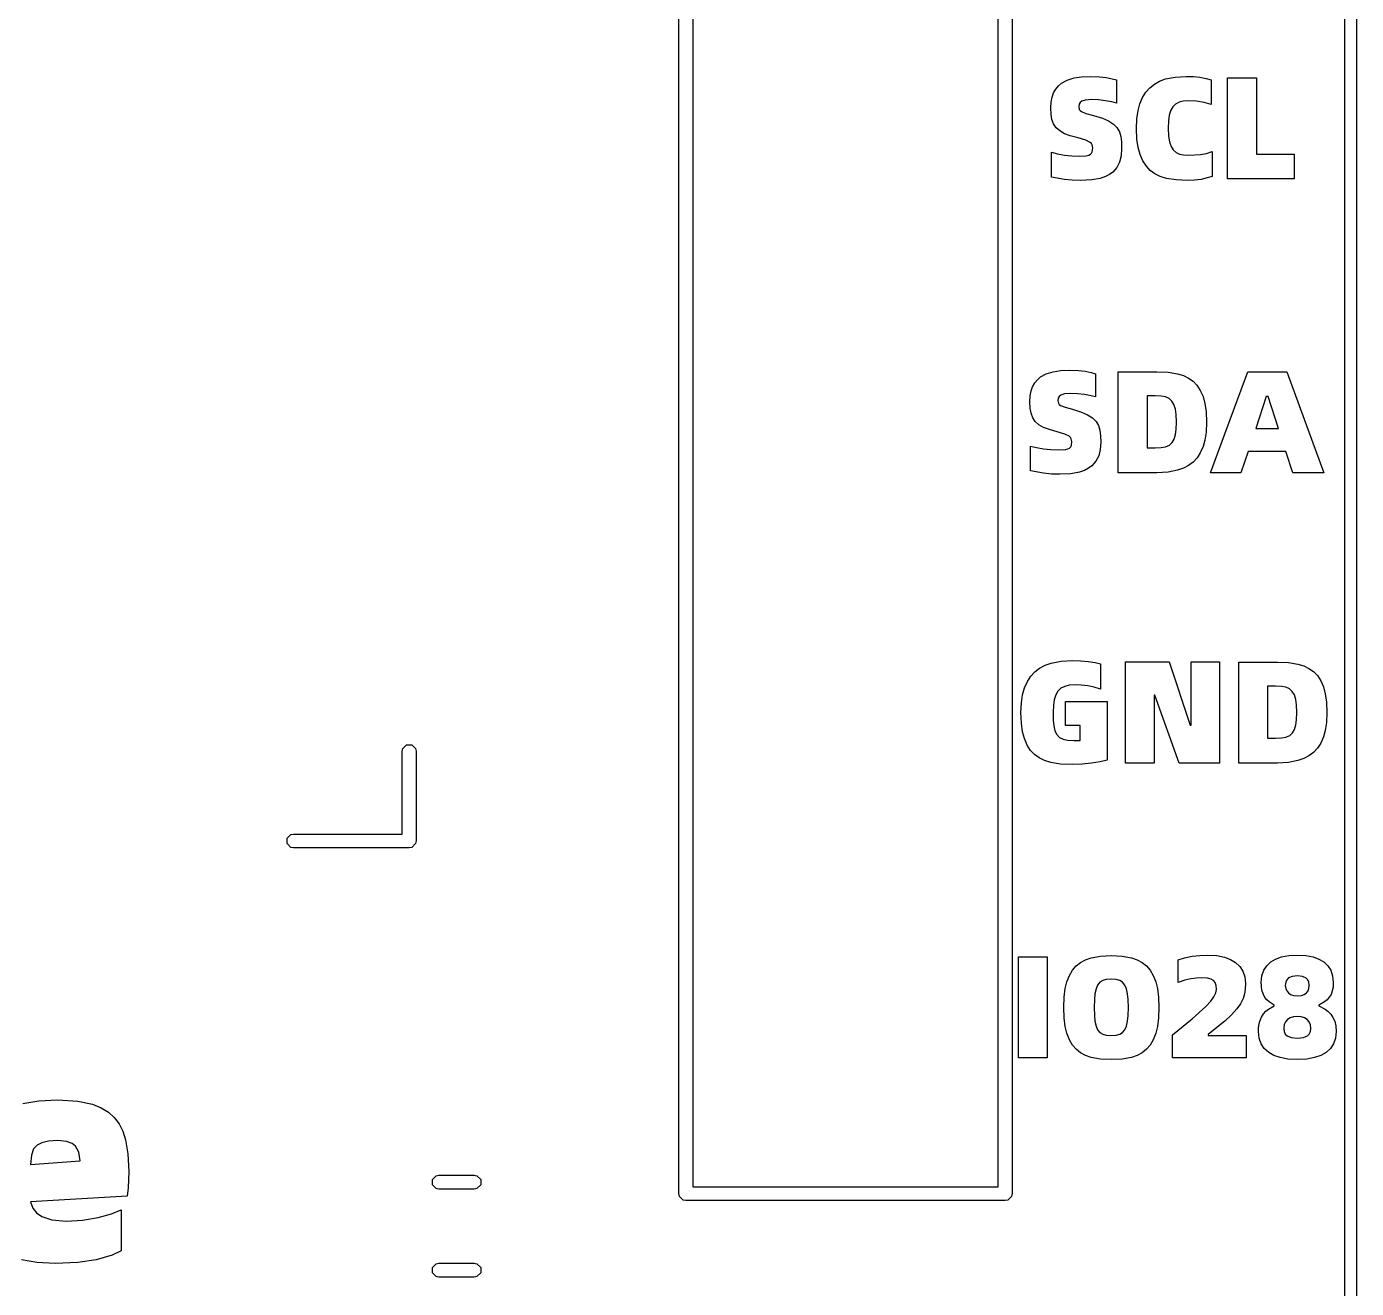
# Model space of a CAD drawing. Header units: inches. Extents: x 5.01 to 6.93, y -5.96 to -2.38.
# Drawn here: x 6.3181 to 6.7708, y -3.6315 to -3.202 of the extents above; entities that cross this region are included whole.
import ezdxf

# ---------------------------------------------------------------- set-up
doc = ezdxf.new("R2010")
doc.units = ezdxf.units.IN
doc.header["$MEASUREMENT"] = 0
doc.layers.add('F.Silkscreen', color=41, linetype='CONTINUOUS', true_color=0xf2eda1)

msp = doc.modelspace()

# ---------------------------------------------------------------- linework, layer by layer
at = {"layer": 'F.Silkscreen', "linetype": 'CONTINUOUS'}
for p, q in [((6.76682, -5.43027), (6.76682, -2.47751)), ((6.77075, -2.47751), (6.77075, -5.43027)), ((6.54016, -3.59921), (6.54016, -2.89488)), ((6.65354, -2.89488), (6.65354, -3.59921)), ((6.54488, -2.89724), (6.54488, -3.59685)), ((6.64882, -3.59685), (6.64882, -2.89724)), ((6.66841, -3.22327), (6.66931, -3.22217)), ((6.66931, -3.22217), (6.67038, -3.22124)), ((6.67038, -3.22124), (6.67228, -3.22017)), ((6.67228, -3.22017), (6.67464, -3.21945)), ((6.67464, -3.21945), (6.67721, -3.21906)), ((6.67721, -3.21906), (6.6802, -3.21892)), ((6.6802, -3.21892), (6.68329, -3.21903)), ((6.68329, -3.21903), (6.68555, -3.21929)), ((6.68555, -3.21929), (6.68759, -3.21972)), ((6.68759, -3.21972), (6.68911, -3.22016)), ((6.68911, -3.22016), (6.68911, -3.22801)), ((6.70045, -3.2228), (6.70201, -3.22155)), ((6.70201, -3.22155), (6.70378, -3.22056)), ((6.70378, -3.22056), (6.70578, -3.21982)), ((6.70578, -3.21982), (6.70902, -3.21916)), ((6.70902, -3.21916), (6.71278, -3.21892)), ((6.71278, -3.21892), (6.71527, -3.21901)), ((6.71527, -3.21901), (6.7175, -3.21925)), ((6.7175, -3.21925), (6.7196, -3.21965)), ((6.7196, -3.21965), (6.72127, -3.22016)), ((6.72127, -3.22016), (6.72127, -3.22852)), ((6.72688, -3.25382), (6.72688, -3.21941)), ((6.72688, -3.21941), (6.73671, -3.21941)), ((6.73671, -3.21941), (6.73671, -3.24537)), ((6.66686, -3.22766), (6.66719, -3.22598)), ((6.66719, -3.22598), (6.66769, -3.22457)), ((6.66769, -3.22457), (6.66841, -3.22327)), ((6.67848, -3.22699), (6.67728, -3.22739)), ((6.68067, -3.22682), (6.67848, -3.22699)), ((6.68294, -3.22694), (6.68067, -3.22682)), ((6.68536, -3.22724), (6.68294, -3.22694)), ((6.68756, -3.22762), (6.68536, -3.22724)), ((6.69705, -3.22828), (6.69799, -3.2261)), ((6.69799, -3.2261), (6.69912, -3.22429)), ((6.69912, -3.22429), (6.70045, -3.2228)), ((6.71357, -3.22723), (6.71176, -3.22736)), ((6.71636, -3.22738), (6.71357, -3.22723)), ((6.66675, -3.22966), (6.66686, -3.22766)), ((6.66685, -3.23191), (6.66675, -3.22966)), ((6.67639, -3.22843), (6.67627, -3.22921)), ((6.67627, -3.22921), (6.67644, -3.2302)), ((6.67672, -3.22784), (6.67639, -3.22843)), ((6.67644, -3.2302), (6.67669, -3.23056)), ((6.67669, -3.23056), (6.67716, -3.23092)), ((6.67728, -3.22739), (6.67672, -3.22784)), ((6.67716, -3.23092), (6.67869, -3.23154)), ((6.67869, -3.23154), (6.68126, -3.23224)), ((6.68911, -3.22801), (6.68756, -3.22762)), ((6.69601, -3.23334), (6.69642, -3.23058)), ((6.69642, -3.23058), (6.69705, -3.22828)), ((6.70755, -3.23048), (6.70703, -3.23217)), ((6.70825, -3.22927), (6.70755, -3.23048)), ((6.70921, -3.22833), (6.70825, -3.22927)), ((6.71039, -3.2277), (6.70921, -3.22833)), ((6.71176, -3.22736), (6.71039, -3.2277)), ((6.71892, -3.22782), (6.71636, -3.22738)), ((6.72127, -3.22852), (6.71892, -3.22782)), ((6.66714, -3.23361), (6.66685, -3.23191)), ((6.6677, -3.23513), (6.66714, -3.23361)), ((6.66858, -3.23642), (6.6677, -3.23513)), ((6.68126, -3.23224), (6.68429, -3.23318)), ((6.68429, -3.23318), (6.68637, -3.23408)), ((6.68637, -3.23408), (6.6881, -3.23519)), ((6.6881, -3.23519), (6.68926, -3.23637)), ((6.69586, -3.23665), (6.69601, -3.23334)), ((6.70676, -3.23408), (6.70666, -3.23661)), ((6.70703, -3.23217), (6.70676, -3.23408)), ((6.66977, -3.23749), (6.66858, -3.23642)), ((6.67143, -3.23844), (6.66977, -3.23749)), ((6.67337, -3.23917), (6.67143, -3.23844)), ((6.67606, -3.2399), (6.67337, -3.23917)), ((6.67866, -3.24067), (6.67606, -3.2399)), ((6.68014, -3.24142), (6.67866, -3.24067)), ((6.68926, -3.23637), (6.69007, -3.23776)), ((6.69007, -3.23776), (6.69054, -3.2394)), ((6.69054, -3.2394), (6.69076, -3.24122)), ((6.69602, -3.24026), (6.69586, -3.23665)), ((6.69645, -3.24318), (6.69602, -3.24026)), ((6.70666, -3.23661), (6.70678, -3.23926)), ((6.70678, -3.23926), (6.70708, -3.24118)), ((6.66699, -3.25323), (6.66699, -3.24477)), ((6.66699, -3.24477), (6.66898, -3.24527)), ((6.66898, -3.24527), (6.67138, -3.24569)), ((6.68059, -3.24182), (6.68014, -3.24142)), ((6.68022, -3.24544), (6.68063, -3.24506)), ((6.68083, -3.24224), (6.68059, -3.24182)), ((6.68063, -3.24506), (6.68086, -3.24457)), ((6.68101, -3.24323), (6.68083, -3.24224)), ((6.68086, -3.24457), (6.68101, -3.24323)), ((6.69084, -3.24348), (6.69066, -3.24598)), ((6.69076, -3.24122), (6.69084, -3.24348)), ((6.6971, -3.24551), (6.69645, -3.24318)), ((6.70708, -3.24118), (6.70765, -3.24283)), ((6.70765, -3.24283), (6.70838, -3.24398)), ((6.70838, -3.24398), (6.70935, -3.24484)), ((6.70935, -3.24484), (6.71056, -3.24539)), ((6.71056, -3.24539), (6.71195, -3.24568)), ((6.71768, -3.24552), (6.71968, -3.24514)), ((6.71968, -3.24514), (6.72168, -3.24455)), ((6.72168, -3.24455), (6.72168, -3.25298)), ((6.73671, -3.24537), (6.74952, -3.24537)), ((6.74952, -3.24537), (6.74952, -3.25382)), ((6.67138, -3.24569), (6.67393, -3.24597)), ((6.67393, -3.24597), (6.67636, -3.24606)), ((6.67636, -3.24606), (6.67881, -3.24592)), ((6.67881, -3.24592), (6.67966, -3.24571)), ((6.67966, -3.24571), (6.68022, -3.24544)), ((6.69015, -3.24808), (6.68923, -3.24994)), ((6.69066, -3.24598), (6.69015, -3.24808)), ((6.69808, -3.24772), (6.6971, -3.24551)), ((6.69925, -3.2495), (6.69808, -3.24772)), ((6.7006, -3.25092), (6.69925, -3.2495)), ((6.71195, -3.24568), (6.71373, -3.24579)), ((6.71373, -3.24579), (6.71768, -3.24552)), ((6.67142, -3.25403), (6.66699, -3.25323)), ((6.67406, -3.25428), (6.67142, -3.25403)), ((6.67689, -3.25437), (6.67406, -3.25428)), ((6.68073, -3.25417), (6.67689, -3.25437)), ((6.68357, -3.25363), (6.68073, -3.25417)), ((6.68531, -3.25303), (6.68357, -3.25363)), ((6.68672, -3.25231), (6.68531, -3.25303)), ((6.68785, -3.25149), (6.68672, -3.25231)), ((6.68923, -3.24994), (6.68785, -3.25149)), ((6.70219, -3.25208), (6.7006, -3.25092)), ((6.704, -3.25298), (6.70219, -3.25208)), ((6.70606, -3.25363), (6.704, -3.25298)), ((6.70937, -3.25418), (6.70606, -3.25363)), ((6.71324, -3.25437), (6.70937, -3.25418)), ((6.7156, -3.25427), (6.71324, -3.25437)), ((6.71786, -3.25397), (6.7156, -3.25427)), ((6.72001, -3.2535), (6.71786, -3.25397)), ((6.72168, -3.25298), (6.72001, -3.2535)), ((6.74952, -3.25382), (6.72688, -3.25382)), ((6.66129, -3.32327), (6.66219, -3.32217)), ((6.66219, -3.32217), (6.66326, -3.32124)), ((6.66326, -3.32124), (6.66516, -3.32017)), ((6.66516, -3.32017), (6.66751, -3.31945)), ((6.66751, -3.31945), (6.67009, -3.31906)), ((6.67009, -3.31906), (6.67308, -3.31892)), ((6.67308, -3.31892), (6.67616, -3.31903)), ((6.67616, -3.31903), (6.67843, -3.31929)), ((6.67843, -3.31929), (6.68046, -3.31972)), ((6.68046, -3.31972), (6.68199, -3.32016)), ((6.68199, -3.32016), (6.68199, -3.32801)), ((6.68971, -3.34537), (6.68971, -3.31948)), ((6.68971, -3.31948), (6.70287, -3.31948)), ((6.70287, -3.31948), (6.70663, -3.31965)), ((6.70663, -3.31965), (6.70985, -3.32015)), ((6.70985, -3.32015), (6.71186, -3.32074)), ((6.71186, -3.32074), (6.71363, -3.32159)), ((6.71363, -3.32159), (6.71517, -3.3227)), ((6.7267, -3.33873), (6.73378, -3.31948)), ((6.73378, -3.31948), (6.74712, -3.31948)), ((6.74712, -3.31948), (6.75967, -3.35389)), ((6.65974, -3.32766), (6.66006, -3.32598)), ((6.66006, -3.32598), (6.66056, -3.32457)), ((6.66056, -3.32457), (6.66129, -3.32327)), ((6.67354, -3.32682), (6.67136, -3.32699)), ((6.67581, -3.32694), (6.67354, -3.32682)), ((6.71517, -3.3227), (6.71649, -3.32406)), ((6.71649, -3.32406), (6.71762, -3.32579)), ((6.71762, -3.32579), (6.71856, -3.32794)), ((6.65962, -3.32966), (6.65974, -3.32766)), ((6.65973, -3.33191), (6.65962, -3.32966)), ((6.66927, -3.32843), (6.66915, -3.32921)), ((6.66915, -3.32921), (6.66932, -3.3302)), ((6.6696, -3.32784), (6.66927, -3.32843)), ((6.66932, -3.3302), (6.66957, -3.33056)), ((6.66957, -3.33056), (6.67004, -3.33092)), ((6.67016, -3.32739), (6.6696, -3.32784)), ((6.67004, -3.33092), (6.67157, -3.33154)), ((6.67136, -3.32699), (6.67016, -3.32739)), ((6.67824, -3.32724), (6.67581, -3.32694)), ((6.68043, -3.32762), (6.67824, -3.32724)), ((6.68199, -3.32801), (6.68043, -3.32762)), ((6.70227, -3.32765), (6.69954, -3.32765)), ((6.69954, -3.32765), (6.69954, -3.34537)), ((6.70426, -3.32776), (6.70227, -3.32765)), ((6.70574, -3.32804), (6.70426, -3.32776)), ((6.70701, -3.3286), (6.70574, -3.32804)), ((6.70797, -3.32943), (6.70701, -3.3286)), ((6.70866, -3.33056), (6.70797, -3.32943)), ((6.70916, -3.33218), (6.70866, -3.33056)), ((6.71856, -3.32794), (6.71919, -3.33022)), ((6.71919, -3.33022), (6.7196, -3.33308)), ((6.74008, -3.32793), (6.73651, -3.33873)), ((6.74067, -3.32793), (6.74008, -3.32793)), ((6.7442, -3.33873), (6.74067, -3.32793)), ((6.66002, -3.33361), (6.65973, -3.33191)), ((6.66058, -3.33513), (6.66002, -3.33361)), ((6.66145, -3.33642), (6.66058, -3.33513)), ((6.67157, -3.33154), (6.67414, -3.33224)), ((6.67414, -3.33224), (6.67717, -3.33318)), ((6.67717, -3.33318), (6.67925, -3.33408)), ((6.67925, -3.33408), (6.68097, -3.33519)), ((6.68097, -3.33519), (6.68214, -3.33637)), ((6.70941, -3.33405), (6.70916, -3.33218)), ((6.70951, -3.33661), (6.70941, -3.33405)), ((6.7196, -3.33308), (6.71975, -3.33665)), ((6.66265, -3.33749), (6.66145, -3.33642)), ((6.6643, -3.33844), (6.66265, -3.33749)), ((6.66625, -3.33917), (6.6643, -3.33844)), ((6.66893, -3.3399), (6.66625, -3.33917)), ((6.67153, -3.34067), (6.66893, -3.3399)), ((6.68214, -3.33637), (6.68295, -3.33776)), ((6.68295, -3.33776), (6.68342, -3.3394)), ((6.68342, -3.3394), (6.68364, -3.34122)), ((6.70918, -3.34087), (6.70942, -3.33907)), ((6.70942, -3.33907), (6.70951, -3.33661)), ((6.7196, -3.33998), (6.71919, -3.34271)), ((6.71975, -3.33665), (6.7196, -3.33998)), ((6.72113, -3.35389), (6.7267, -3.33873)), ((6.73651, -3.33873), (6.7442, -3.33873)), ((6.65987, -3.35323), (6.65987, -3.34477)), ((6.65987, -3.34477), (6.66185, -3.34527)), ((6.67302, -3.34142), (6.67153, -3.34067)), ((6.67346, -3.34182), (6.67302, -3.34142)), ((6.67371, -3.34224), (6.67346, -3.34182)), ((6.6735, -3.34506), (6.67374, -3.34457)), ((6.67389, -3.34323), (6.67371, -3.34224)), ((6.67374, -3.34457), (6.67389, -3.34323)), ((6.68372, -3.34348), (6.68354, -3.34598)), ((6.68364, -3.34122), (6.68372, -3.34348)), ((6.70431, -3.34526), (6.70581, -3.34498)), ((6.70581, -3.34498), (6.70709, -3.34442)), ((6.70709, -3.34442), (6.70804, -3.34357)), ((6.70804, -3.34357), (6.70872, -3.34243)), ((6.70872, -3.34243), (6.70918, -3.34087)), ((6.71856, -3.34494), (6.71763, -3.34704)), ((6.71919, -3.34271), (6.71856, -3.34494)), ((6.66185, -3.34527), (6.66425, -3.34569)), ((6.66425, -3.34569), (6.6668, -3.34597)), ((6.6668, -3.34597), (6.66923, -3.34606)), ((6.66923, -3.34606), (6.67168, -3.34592)), ((6.67168, -3.34592), (6.67254, -3.34571)), ((6.67254, -3.34571), (6.67309, -3.34544)), ((6.67309, -3.34544), (6.6735, -3.34506)), ((6.68303, -3.34808), (6.6821, -3.34994)), ((6.68354, -3.34598), (6.68303, -3.34808)), ((6.68971, -3.35382), (6.68971, -3.34537)), ((6.69954, -3.34537), (6.70227, -3.34537)), ((6.70227, -3.34537), (6.70431, -3.34526)), ((6.7165, -3.34878), (6.71517, -3.35021)), ((6.71763, -3.34704), (6.7165, -3.34878)), ((6.73388, -3.34662), (6.73145, -3.35389)), ((6.74677, -3.34662), (6.73388, -3.34662)), ((6.74916, -3.35389), (6.74677, -3.34662)), ((6.6643, -3.35403), (6.65987, -3.35323)), ((6.66693, -3.35428), (6.6643, -3.35403)), ((6.67645, -3.35363), (6.6736, -3.35417)), ((6.67818, -3.35303), (6.67645, -3.35363)), ((6.67959, -3.35231), (6.67818, -3.35303)), ((6.68073, -3.35149), (6.67959, -3.35231)), ((6.6821, -3.34994), (6.68073, -3.35149)), ((6.70287, -3.35382), (6.68971, -3.35382)), ((6.70663, -3.35361), (6.70287, -3.35382)), ((6.70985, -3.353), (6.70663, -3.35361)), ((6.71186, -3.35232), (6.70985, -3.353)), ((6.71362, -3.35138), (6.71186, -3.35232)), ((6.71517, -3.35021), (6.71362, -3.35138)), ((6.73145, -3.35389), (6.72113, -3.35389)), ((6.75967, -3.35389), (6.74916, -3.35389)), ((6.66977, -3.35437), (6.66693, -3.35428)), ((6.6736, -3.35417), (6.66977, -3.35437)), ((6.65995, -3.42311), (6.66133, -3.42162)), ((6.66133, -3.42162), (6.66294, -3.42038)), ((6.66294, -3.42038), (6.66478, -3.41938)), ((6.66478, -3.41938), (6.66689, -3.41864)), ((6.66689, -3.41864), (6.67028, -3.41798)), ((6.67028, -3.41798), (6.67424, -3.41774)), ((6.67424, -3.41774), (6.67682, -3.41784)), ((6.67682, -3.41784), (6.67942, -3.41809)), ((6.67942, -3.41809), (6.68178, -3.41844)), ((6.68178, -3.41844), (6.68367, -3.41888)), ((6.68367, -3.41888), (6.68367, -3.42746)), ((6.69218, -3.45264), (6.69218, -3.41816)), ((6.69218, -3.41816), (6.70705, -3.41816)), ((6.70705, -3.41816), (6.71419, -3.43977)), ((6.71449, -3.43977), (6.71449, -3.41816)), ((6.71449, -3.41816), (6.7241, -3.41816)), ((6.7241, -3.41816), (6.7241, -3.45264)), ((6.73068, -3.44419), (6.73068, -3.4183)), ((6.73068, -3.4183), (6.74385, -3.4183)), ((6.74385, -3.4183), (6.74761, -3.41847)), ((6.74761, -3.41847), (6.75082, -3.41897)), ((6.75082, -3.41897), (6.75283, -3.41956)), ((6.75283, -3.41956), (6.7546, -3.42041)), ((6.7546, -3.42041), (6.75614, -3.42151)), ((6.75614, -3.42151), (6.75746, -3.42288)), ((6.6578, -3.4271), (6.65878, -3.42493)), ((6.65878, -3.42493), (6.65995, -3.42311)), ((6.67301, -3.42619), (6.67147, -3.42655)), ((6.67509, -3.42605), (6.67301, -3.42619)), ((6.6771, -3.42614), (6.67509, -3.42605)), ((6.67933, -3.4264), (6.6771, -3.42614)), ((6.68155, -3.42684), (6.67933, -3.4264)), ((6.75746, -3.42288), (6.75859, -3.42461)), ((6.75859, -3.42461), (6.75954, -3.42676)), ((6.65672, -3.43217), (6.65714, -3.4294)), ((6.65714, -3.4294), (6.6578, -3.4271)), ((6.6684, -3.42941), (6.66787, -3.43108)), ((6.66914, -3.42817), (6.6684, -3.42941)), ((6.67016, -3.42721), (6.66914, -3.42817)), ((6.67147, -3.42655), (6.67016, -3.42721)), ((6.68367, -3.42746), (6.68155, -3.42684)), ((6.70219, -3.42958), (6.7019, -3.42958)), ((6.7019, -3.42958), (6.7019, -3.45264)), ((6.71037, -3.45264), (6.70219, -3.42958)), ((6.74324, -3.42647), (6.74051, -3.42647)), ((6.74051, -3.42647), (6.74051, -3.44419)), ((6.74523, -3.42658), (6.74324, -3.42647)), ((6.74671, -3.42686), (6.74523, -3.42658)), ((6.74798, -3.42742), (6.74671, -3.42686)), ((6.74894, -3.42825), (6.74798, -3.42742)), ((6.74963, -3.42938), (6.74894, -3.42825)), ((6.75013, -3.431), (6.74963, -3.42938)), ((6.75954, -3.42676), (6.76016, -3.42904)), ((6.76016, -3.42904), (6.76057, -3.4319)), ((6.65656, -3.43547), (6.65672, -3.43217)), ((6.65671, -3.43908), (6.65656, -3.43547)), ((6.6676, -3.43297), (6.6675, -3.43546)), ((6.6675, -3.43546), (6.66757, -3.43805)), ((6.66787, -3.43108), (6.6676, -3.43297)), ((6.67175, -3.4399), (6.67175, -3.43173)), ((6.67175, -3.43173), (6.68592, -3.43173)), ((6.68592, -3.43173), (6.68592, -3.45161)), ((6.75038, -3.43287), (6.75013, -3.431)), ((6.75048, -3.43543), (6.75038, -3.43287)), ((6.75039, -3.43789), (6.75048, -3.43543)), ((6.76057, -3.4319), (6.76073, -3.43547)), ((6.76073, -3.43547), (6.76058, -3.4388)), ((6.65713, -3.442), (6.65671, -3.43908)), ((6.66757, -3.43805), (6.66775, -3.43999)), ((6.66775, -3.43999), (6.66814, -3.44172)), ((6.67678, -3.4399), (6.67175, -3.4399)), ((6.67678, -3.44497), (6.67678, -3.4399)), ((6.71419, -3.43977), (6.71449, -3.43977)), ((6.74969, -3.44125), (6.75016, -3.43968)), ((6.75016, -3.43968), (6.75039, -3.43789)), ((6.76058, -3.4388), (6.76016, -3.44153)), ((6.65775, -3.44433), (6.65713, -3.442)), ((6.6587, -3.44654), (6.65775, -3.44433)), ((6.66814, -3.44172), (6.66876, -3.44296)), ((6.66876, -3.44296), (6.66967, -3.4439)), ((6.66967, -3.4439), (6.67093, -3.44455)), ((6.67093, -3.44455), (6.67245, -3.44489)), ((6.73068, -3.45264), (6.73068, -3.44419)), ((6.74051, -3.44419), (6.74324, -3.44419)), ((6.74324, -3.44419), (6.74528, -3.44408)), ((6.74528, -3.44408), (6.74678, -3.4438)), ((6.74678, -3.4438), (6.74807, -3.44323)), ((6.74807, -3.44323), (6.74902, -3.44238)), ((6.74902, -3.44238), (6.74969, -3.44125)), ((6.75954, -3.44376), (6.7586, -3.44586)), ((6.76016, -3.44153), (6.75954, -3.44376)), ((6.44596, -3.44865), (6.44614, -3.44775)), ((6.44596, -3.4768), (6.44596, -3.44865)), ((6.44614, -3.44775), (6.44742, -3.44647)), ((6.44742, -3.44647), (6.44922, -3.44647)), ((6.44922, -3.44647), (6.4505, -3.44775)), ((6.4505, -3.44775), (6.45068, -3.44865)), ((6.45068, -3.44865), (6.45068, -3.47916)), ((6.65986, -3.44832), (6.6587, -3.44654)), ((6.66121, -3.44974), (6.65986, -3.44832)), ((6.67245, -3.44489), (6.67461, -3.44502)), ((6.67461, -3.44502), (6.67592, -3.44502)), ((6.67592, -3.44502), (6.67678, -3.44497)), ((6.75614, -3.44903), (6.75459, -3.4502)), ((6.75747, -3.4476), (6.75614, -3.44903)), ((6.7586, -3.44586), (6.75747, -3.4476)), ((6.6628, -3.4509), (6.66121, -3.44974)), ((6.66462, -3.4518), (6.6628, -3.4509)), ((6.66672, -3.45245), (6.66462, -3.4518)), ((6.67009, -3.45299), (6.66672, -3.45245)), ((6.67415, -3.45319), (6.67009, -3.45299)), ((6.67737, -3.45307), (6.67415, -3.45319)), ((6.68063, -3.45272), (6.67737, -3.45307)), ((6.68356, -3.4522), (6.68063, -3.45272)), ((6.68592, -3.45161), (6.68356, -3.4522)), ((6.7019, -3.45264), (6.69218, -3.45264)), ((6.7241, -3.45264), (6.71037, -3.45264)), ((6.74385, -3.45264), (6.73068, -3.45264)), ((6.7476, -3.45242), (6.74385, -3.45264)), ((6.75082, -3.45182), (6.7476, -3.45242)), ((6.75283, -3.45114), (6.75082, -3.45182)), ((6.75459, -3.4502), (6.75283, -3.45114)), ((6.40677, -3.47826), (6.40805, -3.47698)), ((6.40677, -3.48007), (6.40677, -3.47826)), ((6.40805, -3.48135), (6.40677, -3.48007)), ((6.40805, -3.47698), (6.40895, -3.4768)), ((6.40895, -3.4768), (6.44596, -3.4768)), ((6.4505, -3.48007), (6.44922, -3.48135)), ((6.45068, -3.47916), (6.4505, -3.48007)), ((6.40895, -3.48153), (6.40805, -3.48135)), ((6.44832, -3.48153), (6.40895, -3.48153)), ((6.44922, -3.48135), (6.44832, -3.48153)), ((6.65569, -3.55303), (6.65569, -3.51855)), ((6.65569, -3.51855), (6.66552, -3.51855)), ((6.66552, -3.51855), (6.66552, -3.55303)), ((6.67538, -3.52169), (6.67686, -3.5205)), ((6.67686, -3.5205), (6.67855, -3.51957)), ((6.67855, -3.51957), (6.68049, -3.51891)), ((6.68049, -3.51891), (6.68362, -3.51834)), ((6.68362, -3.51834), (6.68733, -3.51814)), ((6.68733, -3.51814), (6.69107, -3.51834)), ((6.69107, -3.51834), (6.69419, -3.51891)), ((6.69419, -3.51891), (6.69611, -3.51957)), ((6.69611, -3.51957), (6.69779, -3.5205)), ((6.69779, -3.5205), (6.69927, -3.52169)), ((6.71005, -3.5196), (6.71226, -3.51891)), ((6.71005, -3.52734), (6.71005, -3.5196)), ((6.71226, -3.51891), (6.71482, -3.5184)), ((6.71482, -3.5184), (6.71747, -3.5181)), ((6.71747, -3.5181), (6.72018, -3.518)), ((6.72018, -3.518), (6.72329, -3.51818)), ((6.72329, -3.51818), (6.72584, -3.51869)), ((6.72584, -3.51869), (6.72792, -3.51946)), ((6.72792, -3.51946), (6.72962, -3.52048)), ((6.72962, -3.52048), (6.73106, -3.52185)), ((6.74022, -3.52161), (6.74161, -3.52033)), ((6.74161, -3.52033), (6.74325, -3.51937)), ((6.74325, -3.51937), (6.74526, -3.51864)), ((6.74526, -3.51864), (6.74771, -3.51817)), ((6.74771, -3.51817), (6.75069, -3.518)), ((6.75069, -3.518), (6.75358, -3.51817)), ((6.75358, -3.51817), (6.75599, -3.51864)), ((6.75599, -3.51864), (6.75799, -3.51937)), ((6.75799, -3.51937), (6.75964, -3.52033)), ((6.75964, -3.52033), (6.76105, -3.52162)), ((6.67221, -3.52712), (6.67309, -3.52492)), ((6.67309, -3.52492), (6.67415, -3.52313)), ((6.67415, -3.52313), (6.67538, -3.52169)), ((6.69927, -3.52169), (6.7005, -3.52313)), ((6.7005, -3.52313), (6.70156, -3.52492)), ((6.70156, -3.52492), (6.70244, -3.52712)), ((6.71634, -3.52584), (6.7144, -3.5261)), ((6.7181, -3.52575), (6.71634, -3.52584)), ((6.72009, -3.52589), (6.7181, -3.52575)), ((6.72135, -3.52622), (6.72009, -3.52589)), ((6.73106, -3.52185), (6.73209, -3.52347)), ((6.73209, -3.52347), (6.73273, -3.52539)), ((6.73273, -3.52539), (6.73295, -3.52769)), ((6.73839, -3.52732), (6.73861, -3.52504)), ((6.73861, -3.52504), (6.73923, -3.52317)), ((6.73923, -3.52317), (6.74022, -3.52161)), ((6.74769, -3.5258), (6.74708, -3.52638)), ((6.74894, -3.52526), (6.74769, -3.5258)), ((6.75069, -3.52506), (6.74894, -3.52526)), ((6.75243, -3.52528), (6.75069, -3.52506)), ((6.75364, -3.52585), (6.75243, -3.52528)), ((6.75423, -3.52645), (6.75364, -3.52585)), ((6.76105, -3.52162), (6.76205, -3.52317)), ((6.76205, -3.52317), (6.76267, -3.52504)), ((6.76267, -3.52504), (6.76289, -3.52732)), ((6.67126, -3.53231), (6.67164, -3.52943)), ((6.67164, -3.52943), (6.67221, -3.52712)), ((6.68213, -3.52945), (6.68176, -3.53119)), ((6.68265, -3.52822), (6.68213, -3.52945)), ((6.68342, -3.52726), (6.68265, -3.52822)), ((6.68441, -3.52664), (6.68342, -3.52726)), ((6.68561, -3.5263), (6.68441, -3.52664)), ((6.6873, -3.52617), (6.68561, -3.5263)), ((6.68899, -3.5263), (6.6873, -3.52617)), ((6.69019, -3.52664), (6.68899, -3.5263)), ((6.69119, -3.52726), (6.69019, -3.52664)), ((6.69198, -3.52822), (6.69119, -3.52726)), ((6.69252, -3.52945), (6.69198, -3.52822)), ((6.69289, -3.53119), (6.69252, -3.52945)), ((6.70244, -3.52712), (6.70301, -3.52943)), ((6.70301, -3.52943), (6.70339, -3.53231)), ((6.7124, -3.52656), (6.71005, -3.52734)), ((6.7144, -3.5261), (6.7124, -3.52656)), ((6.7221, -3.52667), (6.72135, -3.52622)), ((6.72264, -3.52735), (6.7221, -3.52667)), ((6.72299, -3.52832), (6.72264, -3.52735)), ((6.72292, -3.53086), (6.72312, -3.52967)), ((6.72312, -3.52967), (6.72299, -3.52832)), ((6.73287, -3.52959), (6.73265, -3.53124)), ((6.73295, -3.52769), (6.73287, -3.52959)), ((6.73844, -3.52831), (6.73839, -3.52732)), ((6.73847, -3.52899), (6.73844, -3.52831)), ((6.73871, -3.53029), (6.73847, -3.52899)), ((6.73911, -3.53147), (6.73871, -3.53029)), ((6.7467, -3.52718), (6.74656, -3.52831)), ((6.74656, -3.52831), (6.74668, -3.52934)), ((6.74668, -3.52934), (6.74702, -3.53019)), ((6.74708, -3.52638), (6.7467, -3.52718)), ((6.74702, -3.53019), (6.74759, -3.53089)), ((6.75374, -3.53089), (6.75428, -3.53019)), ((6.75459, -3.52725), (6.75423, -3.52645)), ((6.75428, -3.53019), (6.75461, -3.52935)), ((6.75472, -3.52831), (6.75459, -3.52725)), ((6.75461, -3.52935), (6.75472, -3.52831)), ((6.76255, -3.53019), (6.76211, -3.53137)), ((6.7628, -3.5289), (6.76255, -3.53019)), ((6.76289, -3.52732), (6.7628, -3.5289)), ((6.67112, -3.53586), (6.67126, -3.53231)), ((6.68158, -3.53317), (6.68151, -3.53587)), ((6.68176, -3.53119), (6.68158, -3.53317)), ((6.69307, -3.53317), (6.69289, -3.53119)), ((6.69314, -3.53587), (6.69307, -3.53317)), ((6.70339, -3.53231), (6.70353, -3.53586)), ((6.71947, -3.53549), (6.72117, -3.53369)), ((6.72117, -3.53369), (6.72223, -3.53227)), ((6.72223, -3.53227), (6.72292, -3.53086)), ((6.73131, -3.53457), (6.7301, -3.53628)), ((6.73219, -3.53284), (6.73131, -3.53457)), ((6.73265, -3.53124), (6.73219, -3.53284)), ((6.73962, -3.53243), (6.73911, -3.53147)), ((6.74027, -3.53326), (6.73962, -3.53243)), ((6.74101, -3.53396), (6.74027, -3.53326)), ((6.74279, -3.5351), (6.74101, -3.53396)), ((6.74759, -3.53089), (6.74834, -3.53139)), ((6.74834, -3.53139), (6.74934, -3.53172)), ((6.74934, -3.53172), (6.75069, -3.53185)), ((6.75069, -3.53185), (6.75204, -3.53172)), ((6.75204, -3.53172), (6.75302, -3.53139)), ((6.75302, -3.53139), (6.75374, -3.53089)), ((6.75993, -3.53394), (6.75792, -3.5351)), ((6.76079, -3.53321), (6.75993, -3.53394)), ((6.76153, -3.53235), (6.76079, -3.53321)), ((6.76211, -3.53137), (6.76153, -3.53235)), ((6.67112, -3.53587), (6.67112, -3.53586)), ((6.67126, -3.53941), (6.67112, -3.53587)), ((6.67164, -3.5423), (6.67126, -3.53941)), ((6.68151, -3.53587), (6.68158, -3.53852)), ((6.68158, -3.53852), (6.68176, -3.54047)), ((6.69289, -3.54047), (6.69307, -3.53852)), ((6.69307, -3.53852), (6.69314, -3.53587)), ((6.70339, -3.53941), (6.70301, -3.5423)), ((6.70353, -3.53586), (6.70339, -3.53941)), ((6.7148, -3.53968), (6.71947, -3.53549)), ((6.72823, -3.53835), (6.72598, -3.54045)), ((6.7301, -3.53628), (6.72823, -3.53835)), ((6.73789, -3.5405), (6.73844, -3.53914)), ((6.73844, -3.53914), (6.73911, -3.53805)), ((6.73911, -3.53805), (6.73992, -3.53712)), ((6.73992, -3.53712), (6.74082, -3.53639)), ((6.74082, -3.53639), (6.74279, -3.5353)), ((6.74279, -3.5353), (6.74279, -3.5351)), ((6.7482, -3.53938), (6.74729, -3.53994)), ((6.74931, -3.53903), (6.7482, -3.53938)), ((6.75066, -3.53891), (6.74931, -3.53903)), ((6.75195, -3.53903), (6.75066, -3.53891)), ((6.75304, -3.53938), (6.75195, -3.53903)), ((6.75396, -3.53994), (6.75304, -3.53938)), ((6.75792, -3.5351), (6.75792, -3.5353)), ((6.75792, -3.5353), (6.76014, -3.53642)), ((6.76014, -3.53642), (6.76115, -3.53717)), ((6.76115, -3.53717), (6.76204, -3.5381)), ((6.76204, -3.5381), (6.76277, -3.5392)), ((6.76277, -3.5392), (6.76336, -3.54055)), ((6.67221, -3.54463), (6.67164, -3.5423)), ((6.68176, -3.54047), (6.68213, -3.54219)), ((6.68213, -3.54219), (6.68265, -3.54341)), ((6.68265, -3.54341), (6.68342, -3.54436)), ((6.69119, -3.54437), (6.69198, -3.54341)), ((6.69198, -3.54341), (6.69252, -3.54219)), ((6.69252, -3.54219), (6.69289, -3.54047)), ((6.70301, -3.5423), (6.70244, -3.54463)), ((6.70816, -3.54518), (6.7148, -3.53968)), ((6.72272, -3.54314), (6.72034, -3.54503)), ((6.72598, -3.54045), (6.72272, -3.54314)), ((6.73742, -3.54397), (6.73748, -3.54294)), ((6.73765, -3.54631), (6.73742, -3.54397)), ((6.73748, -3.54294), (6.73754, -3.54202)), ((6.73754, -3.54202), (6.73789, -3.5405)), ((6.74616, -3.54169), (6.746, -3.54294)), ((6.746, -3.54294), (6.74615, -3.54407)), ((6.74615, -3.54407), (6.74655, -3.54489)), ((6.74659, -3.54071), (6.74616, -3.54169)), ((6.74729, -3.53994), (6.74659, -3.54071)), ((6.75468, -3.54072), (6.75396, -3.53994)), ((6.75512, -3.5417), (6.75468, -3.54072)), ((6.75473, -3.54489), (6.75513, -3.54407)), ((6.75528, -3.54294), (6.75512, -3.5417)), ((6.75513, -3.54407), (6.75528, -3.54294)), ((6.76336, -3.54055), (6.76373, -3.54207)), ((6.76386, -3.54402), (6.76363, -3.54634)), ((6.76373, -3.54207), (6.76386, -3.54402)), ((6.67309, -3.54685), (6.67221, -3.54463)), ((6.67415, -3.54864), (6.67309, -3.54685)), ((6.67538, -3.55006), (6.67415, -3.54864)), ((6.68342, -3.54436), (6.68441, -3.54497)), ((6.68441, -3.54497), (6.68561, -3.54529)), ((6.68561, -3.54529), (6.6873, -3.54542)), ((6.6873, -3.54542), (6.68899, -3.54529)), ((6.68899, -3.54529), (6.69019, -3.54497)), ((6.69019, -3.54497), (6.69119, -3.54437)), ((6.7005, -3.54864), (6.69927, -3.55006)), ((6.70156, -3.54684), (6.7005, -3.54864)), ((6.70244, -3.54463), (6.70156, -3.54684)), ((6.70816, -3.55296), (6.70816, -3.54518)), ((6.72034, -3.54503), (6.72034, -3.54533)), ((6.72034, -3.54533), (6.73323, -3.54533)), ((6.73323, -3.54533), (6.73323, -3.55296)), ((6.73832, -3.54824), (6.73765, -3.54631)), ((6.73939, -3.54985), (6.73832, -3.54824)), ((6.74655, -3.54489), (6.74719, -3.54548)), ((6.74719, -3.54548), (6.74855, -3.54603)), ((6.74855, -3.54603), (6.75066, -3.54625)), ((6.75066, -3.54625), (6.75274, -3.54603)), ((6.75274, -3.54603), (6.75409, -3.54548)), ((6.75409, -3.54548), (6.75473, -3.54489)), ((6.76297, -3.54825), (6.76191, -3.54985)), ((6.76363, -3.54634), (6.76297, -3.54825)), ((6.66552, -3.55303), (6.65569, -3.55303)), ((6.67686, -3.55124), (6.67538, -3.55006)), ((6.67855, -3.55216), (6.67686, -3.55124)), ((6.68049, -3.55282), (6.67855, -3.55216)), ((6.68362, -3.55338), (6.68049, -3.55282)), ((6.69419, -3.55282), (6.69107, -3.55338)), ((6.69611, -3.55216), (6.69419, -3.55282)), ((6.69779, -3.55124), (6.69611, -3.55216)), ((6.69927, -3.55006), (6.69779, -3.55124)), ((6.73323, -3.55296), (6.70816, -3.55296)), ((6.7409, -3.55118), (6.73939, -3.54985)), ((6.74266, -3.55217), (6.7409, -3.55118)), ((6.74483, -3.55292), (6.74266, -3.55217)), ((6.74747, -3.55341), (6.74483, -3.55292)), ((6.7565, -3.55292), (6.75388, -3.55341)), ((6.75865, -3.55217), (6.7565, -3.55292)), ((6.76041, -3.55118), (6.75865, -3.55217)), ((6.76191, -3.54985), (6.76041, -3.55118)), ((6.68733, -3.55359), (6.68362, -3.55338)), ((6.69107, -3.55338), (6.68733, -3.55359)), ((6.75069, -3.55359), (6.74747, -3.55341)), ((6.75388, -3.55341), (6.75069, -3.55359)), ((6.31682, -3.56855), (6.32223, -3.56764)), ((6.32223, -3.56764), (6.32869, -3.56731)), ((6.32869, -3.56731), (6.33551, -3.56772)), ((6.33551, -3.56772), (6.34051, -3.5688)), ((6.34051, -3.5688), (6.34349, -3.57)), ((6.34349, -3.57), (6.34595, -3.57151)), ((6.34595, -3.57151), (6.34796, -3.57331)), ((6.34796, -3.57331), (6.34959, -3.57546)), ((6.34959, -3.57546), (6.35089, -3.57797)), ((6.35089, -3.57797), (6.35183, -3.58091)), ((6.32052, -3.584), (6.31973, -3.58606)), ((6.32168, -3.58274), (6.32052, -3.584)), ((6.32328, -3.58193), (6.32168, -3.58274)), ((6.32556, -3.58137), (6.32328, -3.58193)), ((6.32877, -3.58116), (6.32556, -3.58137)), ((6.33173, -3.58142), (6.32877, -3.58116)), ((6.33363, -3.58209), (6.33173, -3.58142)), ((6.3348, -3.58304), (6.33363, -3.58209)), ((6.33591, -3.58514), (6.3348, -3.58304)), ((6.35183, -3.58091), (6.35263, -3.58568)), ((6.31973, -3.58606), (6.31941, -3.58927)), ((6.31941, -3.58927), (6.33631, -3.58799)), ((6.33631, -3.58799), (6.33591, -3.58514)), ((6.35263, -3.58568), (6.35292, -3.59162)), ((6.35292, -3.59162), (6.35272, -3.59718)), ((6.45623, -3.59443), (6.45751, -3.59315)), ((6.45751, -3.59315), (6.45841, -3.59297)), ((6.45841, -3.59297), (6.47051, -3.59297)), ((6.47051, -3.59297), (6.47141, -3.59315)), ((6.47141, -3.59315), (6.47269, -3.59443)), ((6.35272, -3.59718), (6.35233, -3.60006)), ((6.45623, -3.59624), (6.45623, -3.59443)), ((6.45751, -3.59751), (6.45623, -3.59624)), ((6.45841, -3.59769), (6.45751, -3.59751)), ((6.47051, -3.59769), (6.45841, -3.59769)), ((6.47141, -3.59751), (6.47051, -3.59769)), ((6.47269, -3.59624), (6.47141, -3.59751)), ((6.47269, -3.59443), (6.47269, -3.59624)), ((6.54488, -3.59685), (6.64882, -3.59685)), ((6.35233, -3.60006), (6.31941, -3.60204)), ((6.31941, -3.60204), (6.32021, -3.60415)), ((6.54034, -3.60012), (6.54016, -3.59921)), ((6.54162, -3.6014), (6.54034, -3.60012)), ((6.54252, -3.60157), (6.54162, -3.6014)), ((6.65118, -3.60157), (6.54252, -3.60157)), ((6.65209, -3.6014), (6.65118, -3.60157)), ((6.65336, -3.60012), (6.65209, -3.6014)), ((6.65354, -3.59921), (6.65336, -3.60012)), ((6.32021, -3.60415), (6.3215, -3.60579)), ((6.3215, -3.60579), (6.32333, -3.60704)), ((6.32333, -3.60704), (6.32675, -3.60815)), ((6.33711, -3.60823), (6.34247, -3.60734)), ((6.34247, -3.60734), (6.34703, -3.6061)), ((6.34703, -3.6061), (6.35025, -3.60471)), ((6.35025, -3.60471), (6.35025, -3.61867)), ((6.32675, -3.60815), (6.33161, -3.60857)), ((6.33161, -3.60857), (6.33711, -3.60823)), ((6.34728, -3.62013), (6.34176, -3.62168)), ((6.35025, -3.61867), (6.34728, -3.62013)), ((6.32162, -3.62265), (6.31642, -3.62173)), ((6.3278, -3.62297), (6.32162, -3.62265)), ((6.3355, -3.62263), (6.3278, -3.62297)), ((6.34176, -3.62168), (6.3355, -3.62263)), ((6.45623, -3.62435), (6.45751, -3.62307)), ((6.45623, -3.62616), (6.45623, -3.62435)), ((6.45751, -3.62307), (6.45841, -3.62289)), ((6.45841, -3.62289), (6.47051, -3.62289)), ((6.47051, -3.62289), (6.47141, -3.62307)), ((6.47141, -3.62307), (6.47269, -3.62435)), ((6.47269, -3.62435), (6.47269, -3.62616)), ((6.45751, -3.62743), (6.45623, -3.62616)), ((6.45841, -3.62761), (6.45751, -3.62743)), ((6.47051, -3.62761), (6.45841, -3.62761)), ((6.47141, -3.62743), (6.47051, -3.62761)), ((6.47269, -3.62616), (6.47141, -3.62743))]:
    msp.add_line(p, q, dxfattribs=at)

doc.saveas('drawing.dxf')
